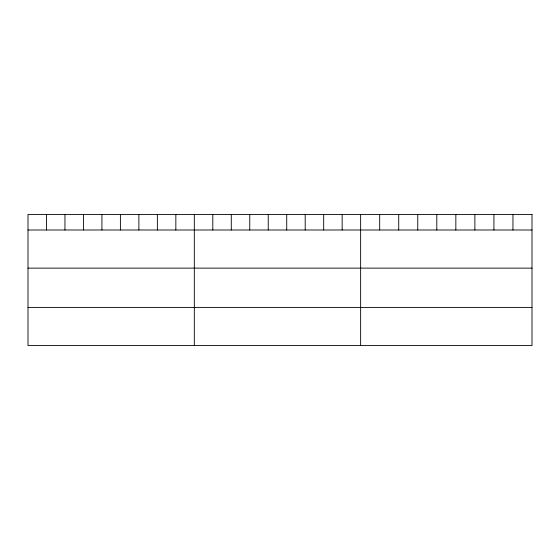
<?xml version="1.0" encoding="UTF-8"?>
<svg xmlns="http://www.w3.org/2000/svg" width="560" height="560" viewBox="0 0 560 560"><rect width="100%" height="100%" fill="white"/><g stroke="black" fill="none" stroke-linecap="round" stroke-linejoin="round"><path stroke-width="0.84" d="M28 229.999L532 229.999M28 268.128L532 268.128M28 307.412L532 307.412M512.96 214.459L512.96 229.999M493.92 214.459L493.92 229.999M474.88 214.459L474.88 229.999M455.84 214.459L455.84 229.999M436.8 214.459L436.8 229.999M417.76 214.459L417.76 229.999M398.72 214.459L398.72 229.999M379.68 214.459L379.68 229.999M360.64 214.459L360.64 345.541M342.16 214.459L342.16 229.999M323.68 214.459L323.68 229.999M305.2 214.459L305.2 229.999M286.72 214.459L286.72 229.999M268.24 214.459L268.24 229.999M249.76 214.459L249.76 229.999M231.28 214.459L231.28 229.999M212.8 214.459L212.8 229.999M194.32 214.459L194.32 345.541M175.84 214.459L175.84 229.999M157.36 214.459L157.36 229.999M138.88 214.459L138.88 229.999M120.4 214.459L120.4 229.999M101.92 214.459L101.92 229.999M83.44 214.459L83.44 229.999M64.96 214.459L64.96 229.999M46.48 214.459L46.48 229.999M532 214.459L28 214.459L28 345.541L532 345.541L532 214.459"/></g></svg>
